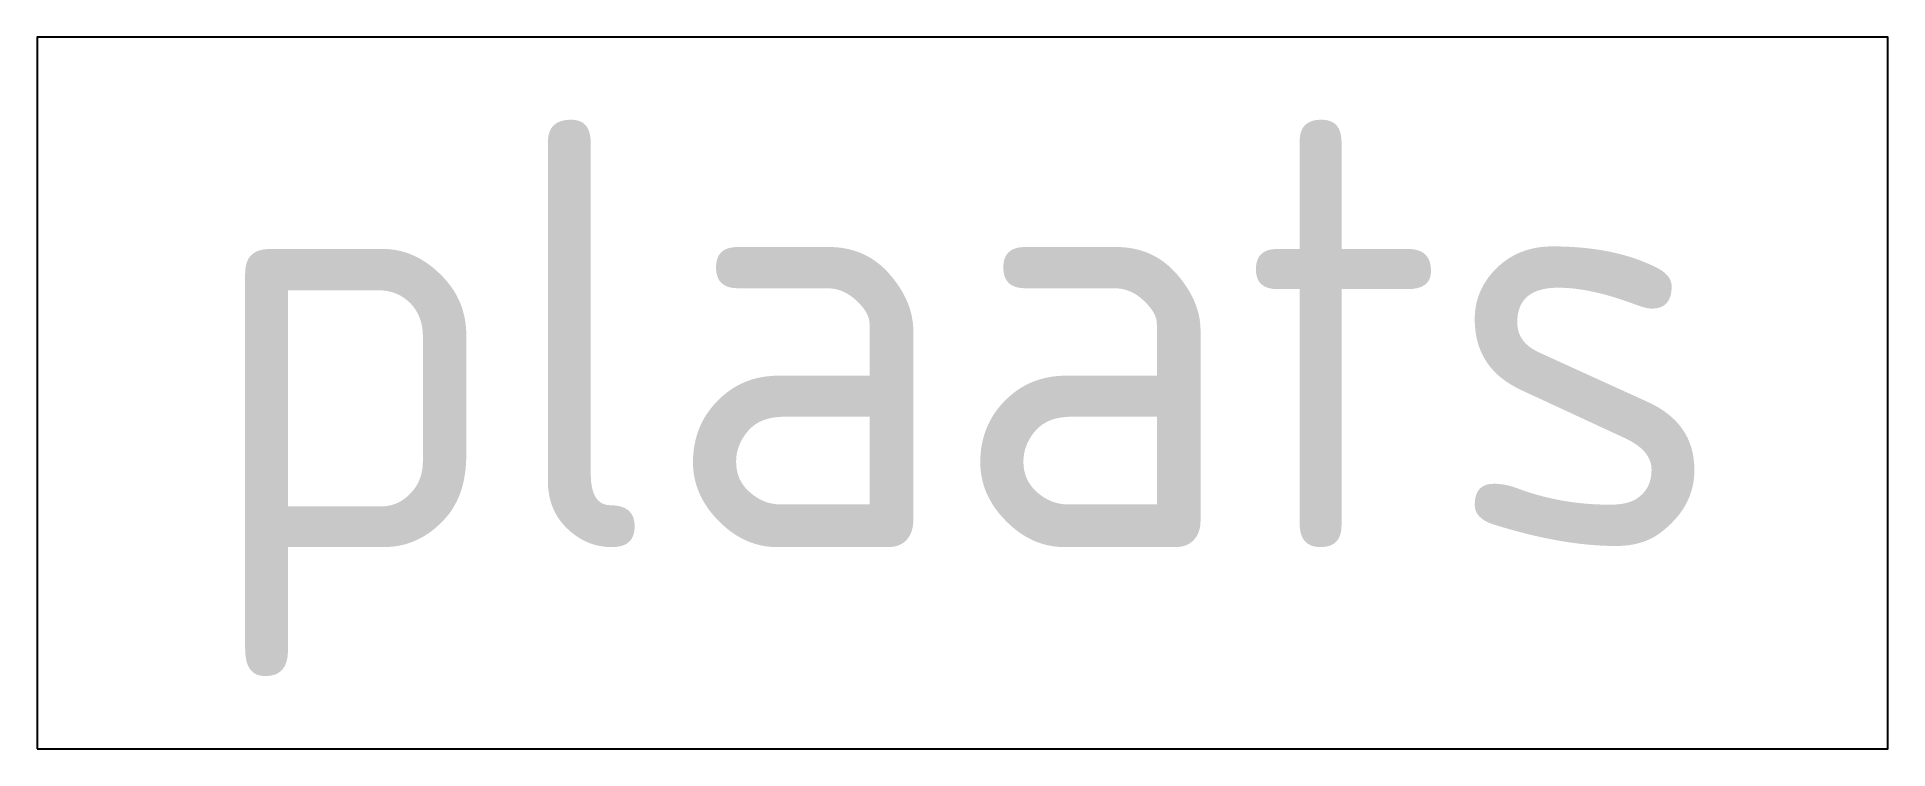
# Model space of a CAD drawing. Extents: x -1.62 to 1.62, y -0.62 to 0.62.
import ezdxf
from ezdxf.enums import TextEntityAlignment as Align

# ---------------------------------------------------------------- set-up
doc = ezdxf.new("R2010")
doc.units = 0
doc.styles.add('NLCS-ISO', font='NLCS-ISO.ttf')

msp = doc.modelspace()

# ---------------------------------------------------------------- linework, layer by layer
msp.add_lwpolyline([(-1.625, -0.625), (1.625, -0.625), (1.625, 0.625), (-1.625, 0.625)], close=True)

# ---------------------------------------------------------------- texts
at = {"style": 'NLCS-ISO'}
msp.add_text('plaats', height=0.75, dxfattribs=at).set_placement((0, 0.1044), align=Align.MIDDLE_CENTER)

doc.saveas('drawing.dxf')
